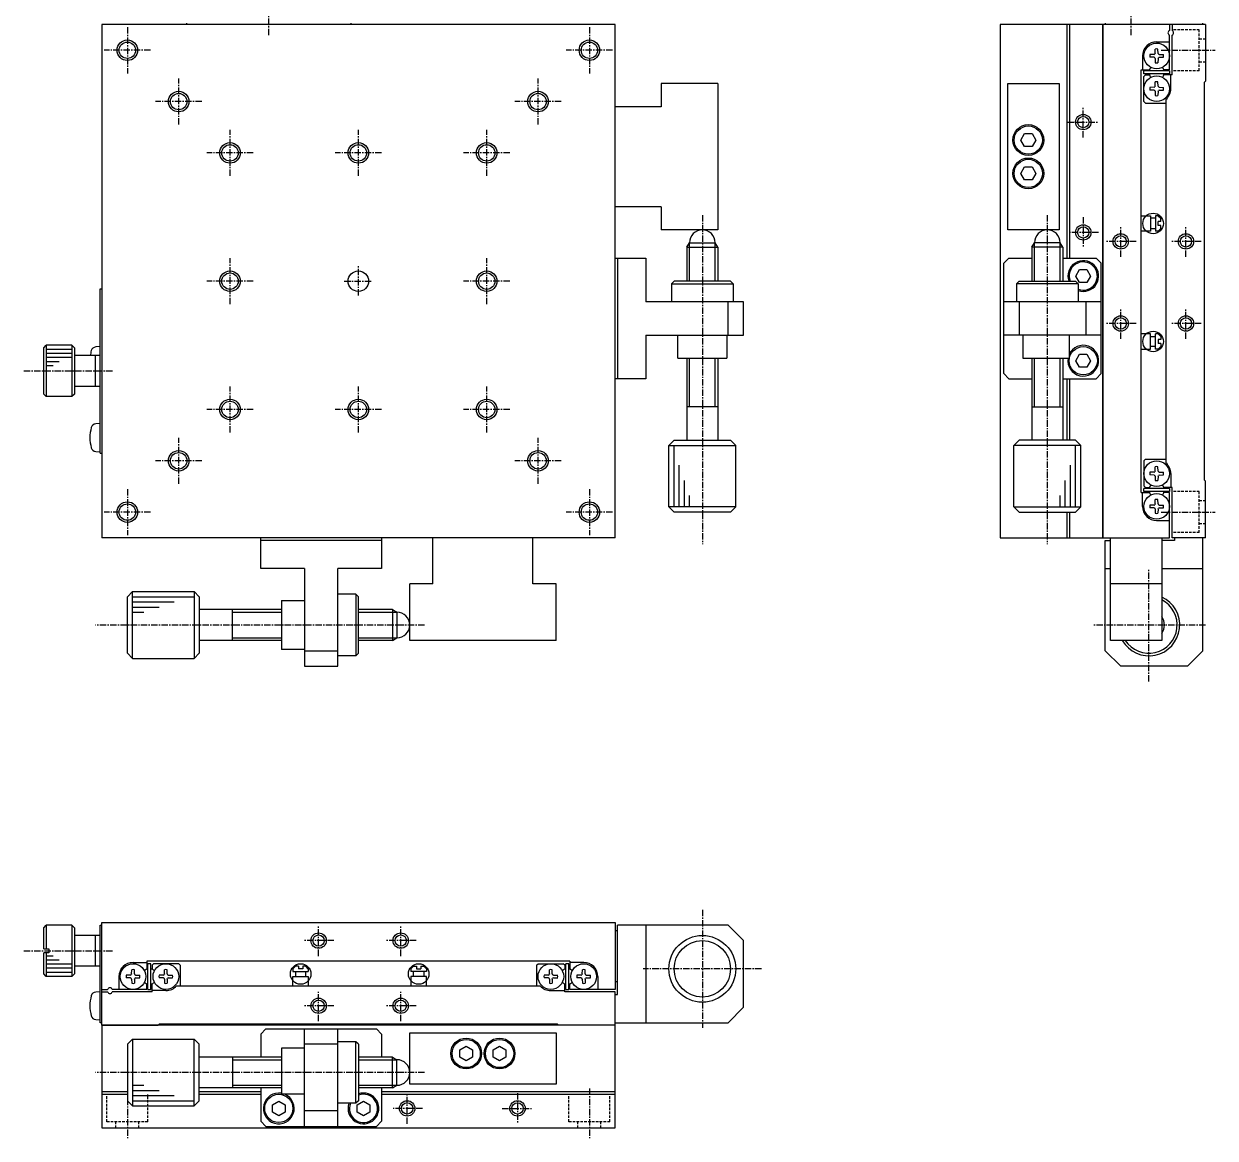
# Model space of a CAD drawing. Extents: x 1582 to 2063, y -624 to -292.
# Drawn here: x 1831.3 to 2063.4, y -624.4 to -407.3 of the extents above; entities that cross this region are included whole.
import ezdxf

# ---------------------------------------------------------------- set-up
doc = ezdxf.new("R2010")
doc.units = 0
doc.linetypes.add('CENTER', pattern=[2, 1.25, -0.25, 0.25, -0.25])
doc.linetypes.add('DASHED', pattern=[0.75, 0.5, -0.25])
doc.layers.get('0').update_dxf_attribs({"linetype": 'CONTINUOUS'})
doc.layers.add('CENTER', color=1, linetype='CENTER')

msp = doc.modelspace()

# ---------------------------------------------------------------- linework, layer by layer
for p, q in [((1946.5, -407.44), (1846.5, -407.44)), ((1846.5, -407.44), (1846.5, -507.44)), ((1863, -407.14), (1863, -407.44)), ((1895, -407.14), (1895, -407.44)), ((1946.5, -507.44), (1946.5, -407.44)), ((1955.5, -418.94), (1955.5, -423.44)), ((1966.5, -418.94), (1955.5, -418.94)), ((1966.5, -418.94), (1966.5, -447.44)), ((1955.5, -423.44), (1946.5, -423.44)), ((1955.5, -442.94), (1946.5, -442.94)), ((1955.5, -442.94), (1955.5, -447.44)), ((1966.5, -447.44), (1955.5, -447.44)), ((1960.5, -450.81), (1961, -449.94)), ((1961, -449.94), (1966, -449.94)), ((1966.5, -450.81), (1966, -449.94)), ((1960.5, -450.81), (1966.5, -450.81)), ((1960.5, -450.81), (1960.5, -457.44)), ((1966.5, -450.81), (1966.5, -457.44)), ((1946.5, -452.94), (1952.5, -452.94)), ((1947, -452.94), (1947, -476.44)), ((1952.5, -452.94), (1952.5, -461.44)), ((1846.2, -458.94), (1846.5, -458.94)), ((1846.2, -490.94), (1846.2, -458.94)), ((1958, -457.44), (1957.5, -457.94)), ((1957.5, -457.94), (1957.5, -461.44)), ((1969, -457.44), (1958, -457.44)), ((1969, -457.44), (1969.5, -457.94)), ((1969.5, -457.94), (1969.5, -461.44)), ((1971.5, -461.44), (1952.5, -461.44)), ((1968.5, -467.94), (1968.5, -461.44)), ((1971.5, -467.94), (1971.5, -461.44)), ((1952.5, -467.94), (1971.5, -467.94)), ((1952.5, -467.94), (1952.5, -476.44)), ((1958.75, -472.44), (1958.75, -467.94)), ((1968.25, -467.94), (1968.25, -472.44)), ((1835.2, -470.44), (1835.7, -469.94)), ((1835.2, -479.44), (1835.2, -470.44)), ((1840.7, -469.94), (1835.7, -469.94)), ((1840.7, -469.94), (1841.2, -470.44)), ((1841.2, -470.44), (1841.2, -479.44)), ((1846.2, -470.19), (1845.35, -470.26)), ((1846.2, -471.94), (1841.2, -471.94)), ((1845.2, -471.94), (1845.2, -477.94)), ((1958.75, -472.44), (1968.25, -472.44)), ((1960.5, -472.44), (1960.5, -488.44)), ((1966.5, -472.44), (1966.5, -488.44)), ((1846.2, -477.94), (1841.2, -477.94)), ((1952.5, -476.44), (1946.5, -476.44)), ((1835.7, -479.94), (1835.2, -479.44)), ((1840.7, -479.94), (1835.7, -479.94)), ((1841.2, -479.44), (1840.7, -479.94)), ((1966.5, -481.94), (1960.5, -481.94)), ((1846.2, -485.19), (1845.35, -485.26)), ((1958, -488.44), (1957, -489.44)), ((1957, -501.44), (1957, -489.44)), ((1958, -488.44), (1969, -488.44)), ((1969, -488.44), (1970, -489.44)), ((1970, -501.44), (1970, -489.44)), ((1845.35, -490.62), (1846.2, -490.69)), ((1846.2, -490.94), (1846.5, -490.94)), ((1958, -502.44), (1957, -501.44)), ((1969, -502.44), (1958, -502.44)), ((1969, -502.44), (1970, -501.44)), ((1946.5, -507.44), (1846.5, -507.44)), ((1877.5, -513.44), (1877.5, -507.44)), ((1901, -507.94), (1877.5, -507.94)), ((1901, -507.44), (1901, -513.44)), ((1911, -516.44), (1911, -507.44)), ((1930.5, -516.44), (1930.5, -507.44)), ((1886, -513.44), (1877.5, -513.44)), ((1886, -513.44), (1886, -532.44)), ((1901, -513.44), (1892.5, -513.44)), ((1892.5, -532.44), (1892.5, -513.44)), ((1906.5, -527.44), (1906.5, -516.44)), ((1911, -516.44), (1906.5, -516.44)), ((1935, -516.44), (1930.5, -516.44)), ((1935, -527.44), (1935, -516.44)), ((1851.5, -518.94), (1852.5, -517.94)), ((1851.5, -529.94), (1851.5, -518.94)), ((1852.5, -517.94), (1864.5, -517.94)), ((1865.5, -518.94), (1864.5, -517.94)), ((1865.5, -518.94), (1865.5, -529.94)), ((1881.5, -519.69), (1886, -519.69)), ((1881.5, -519.69), (1881.5, -529.19)), ((1896, -518.44), (1892.5, -518.44)), ((1896.5, -518.94), (1896, -518.44)), ((1896.5, -529.94), (1896.5, -518.94)), ((1881.5, -521.44), (1865.5, -521.44)), ((1872, -527.44), (1872, -521.44)), ((1903.13, -521.44), (1896.5, -521.44)), ((1903.13, -521.44), (1903.13, -527.44)), ((1903.13, -521.44), (1904, -521.94)), ((1904, -521.94), (1904, -526.94)), ((1881.5, -527.44), (1865.5, -527.44)), ((1903.13, -527.44), (1896.5, -527.44)), ((1903.13, -527.44), (1904, -526.94)), ((1935, -527.44), (1906.5, -527.44)), ((1851.5, -529.94), (1852.5, -530.94)), ((1852.5, -530.94), (1864.5, -530.94)), ((1865.5, -529.94), (1864.5, -530.94)), ((1886, -529.19), (1881.5, -529.19)), ((1886, -529.44), (1892.5, -529.44)), ((1896, -530.44), (1892.5, -530.44)), ((1896.5, -529.94), (1896, -530.44)), ((1886, -532.44), (1892.5, -532.44))]:
    msp.add_line(p, q)
at = {"color": 7, "linetype": 'CONTINUOUS'}
for p, q in [((2021.5, -407.44), (2021.5, -507.44)), ((2041.5, -407.44), (2021.5, -407.44)), ((2034.5, -407.44), (2034.5, -452.94)), ((2035, -407.44), (2035, -452.94)), ((2041.5, -507.44), (2041.5, -407.44)), ((2061.5, -407.44), (2041.5, -407.44)), ((2041.5, -407.44), (2041.5, -507.44)), ((2042, -407.14), (2042, -407.44)), ((2054.5, -407.44), (2054.5, -408.59)), ((2055, -407.44), (2055, -408.59)), ((2061, -407.44), (2061, -407.14)), ((2061.5, -407.44), (2061.5, -418.44)), ((2054.5, -416.25), (2054.5, -409.5)), ((2055, -417.25), (2055, -409.5)), ((2051.73, -413.06), (2051.67, -413.19)), ((2051.73, -413.06), (2051.74, -412.21)), ((2052, -410.79), (2054.5, -410.79)), ((2052.27, -413.06), (2052.26, -412.21)), ((2052.27, -413.06), (2052.33, -413.19)), ((2049.25, -413.54), (2049.25, -416.24)), ((2051.5, -413.26), (2050.68, -413.28)), ((2051.5, -413.81), (2050.68, -413.8)), ((2051.5, -413.26), (2051.67, -413.19)), ((2051.5, -413.81), (2051.67, -413.89)), ((2051.73, -414.02), (2051.67, -413.89)), ((2051.73, -414.02), (2051.74, -414.86)), ((2052.27, -414.02), (2052.26, -414.86)), ((2052.27, -414.02), (2052.33, -413.89)), ((2052.5, -413.26), (2052.33, -413.19)), ((2052.5, -413.81), (2052.33, -413.89)), ((2052.5, -413.26), (2053.32, -413.28)), ((2052.5, -413.81), (2053.32, -413.8)), ((2049, -498.63), (2049, -416.24)), ((2049, -416.24), (2050.59, -416.24)), ((2049.5, -417.04), (2049.5, -416.44)), ((2054.5, -416.44), (2049.5, -416.44)), ((2054.5, -417.04), (2049.5, -417.04)), ((2049.8, -417.24), (2049.5, -417.54)), ((2049.5, -422.44), (2049.5, -417.54)), ((2049.8, -417.24), (2050.59, -417.24)), ((2054.5, -416.24), (2053.41, -416.24)), ((2055, -417.24), (2053.41, -417.24)), ((2054.5, -416.44), (2054.5, -417.04)), ((2054.75, -419.94), (2054.75, -417.24)), ((2023, -418.94), (2033, -418.94)), ((2023, -447.44), (2023, -418.94)), ((2033, -418.94), (2033, -447.44)), ((2051.5, -419.66), (2050.68, -419.68)), ((2051.5, -419.66), (2051.67, -419.59)), ((2051.73, -419.46), (2051.67, -419.59)), ((2051.73, -419.46), (2051.74, -418.61)), ((2052.27, -419.46), (2052.26, -418.61)), ((2052.27, -419.46), (2052.33, -419.59)), ((2052.5, -419.66), (2052.33, -419.59)), ((2052.5, -419.66), (2053.32, -419.68)), ((2061.3, -418.64), (2061.5, -418.44)), ((2061.3, -496.23), (2061.3, -418.64)), ((2051.5, -420.21), (2050.68, -420.2)), ((2051.5, -420.21), (2051.67, -420.29)), ((2051.73, -420.42), (2051.67, -420.29)), ((2051.73, -420.42), (2051.74, -421.26)), ((2052.27, -420.42), (2052.26, -421.26)), ((2052.27, -420.42), (2052.33, -420.29)), ((2052.5, -420.21), (2052.33, -420.29)), ((2052.5, -420.21), (2053.32, -420.2)), ((2053.8, -422.02), (2053.8, -492.85)), ((2049.8, -422.74), (2049.5, -422.44)), ((2049.8, -422.74), (2053.8, -422.74)), ((2025.56, -429.94), (2026.28, -428.69)), ((2026.28, -428.69), (2027.72, -428.69)), ((2027.72, -428.69), (2028.44, -429.94)), ((2026.28, -431.19), (2025.56, -429.94)), ((2027.72, -431.19), (2026.28, -431.19)), ((2028.44, -429.94), (2027.72, -431.19)), ((2025.56, -436.44), (2026.28, -435.19)), ((2026.28, -435.19), (2027.72, -435.19)), ((2027.72, -435.19), (2028.44, -436.44)), ((2026.28, -437.69), (2025.56, -436.44)), ((2027.72, -437.69), (2026.28, -437.69)), ((2028.44, -436.44), (2027.72, -437.69)), ((2049, -444.69), (2050.8, -444.69)), ((2050.8, -444.69), (2050.8, -447.69)), ((2051.8, -445.19), (2050.8, -445.19)), ((2052.3, -444.69), (2051.8, -444.69)), ((2051.8, -444.69), (2051.8, -447.69)), ((2052.3, -444.69), (2052.8, -445.19)), ((2052.8, -445.79), (2052.8, -445.19)), ((2033, -447.44), (2023, -447.44)), ((2050.8, -447.69), (2049, -447.69)), ((2050.8, -447.19), (2051.8, -447.19)), ((2052.3, -447.69), (2051.8, -447.69)), ((2052.3, -446.59), (2052.3, -445.79)), ((2052.8, -445.79), (2052.3, -445.79)), ((2052.8, -446.59), (2052.3, -446.59)), ((2052.3, -447.69), (2052.8, -447.19)), ((2052.8, -447.19), (2052.8, -446.59)), ((2027.7, -450.81), (2028.2, -449.94)), ((2033.2, -449.94), (2028.2, -449.94)), ((2033.7, -450.81), (2033.2, -449.94)), ((2033.7, -450.81), (2027.7, -450.81)), ((2027.7, -450.81), (2027.7, -457.44)), ((2033.7, -450.81), (2033.7, -457.44)), ((2023.2, -452.94), (2022.2, -453.94)), ((2022.2, -475.44), (2022.2, -453.94)), ((2023.2, -452.94), (2027.7, -452.94)), ((2033.7, -452.94), (2040.2, -452.94)), ((2041.2, -453.94), (2040.2, -452.94)), ((2041.2, -475.44), (2041.2, -453.94)), ((2036.26, -456.44), (2036.98, -455.19)), ((2036.98, -457.69), (2036.26, -456.44)), ((2036.98, -455.19), (2038.42, -455.19)), ((2038.42, -455.19), (2039.14, -456.44)), ((2039.14, -456.44), (2038.42, -457.69)), ((2025.2, -457.44), (2024.7, -457.94)), ((2024.7, -457.94), (2024.7, -461.44)), ((2025.2, -457.44), (2036.2, -457.44)), ((2036.2, -457.44), (2036.7, -457.94)), ((2036.7, -457.94), (2036.7, -461.44)), ((2038.42, -457.69), (2036.98, -457.69)), ((2041.2, -461.44), (2022.2, -461.44)), ((2025.2, -461.44), (2025.2, -467.94)), ((2038.2, -461.44), (2038.2, -467.94)), ((2041.2, -467.94), (2022.2, -467.94)), ((2025.95, -467.94), (2025.95, -472.44)), ((2034.95, -467.94), (2034.95, -472.44)), ((2050.8, -467.69), (2049, -467.69)), ((2050.8, -470.69), (2050.8, -467.69)), ((2050.8, -468.19), (2051.8, -468.19)), ((2052.3, -467.69), (2051.8, -467.69)), ((2051.8, -470.69), (2051.8, -467.69)), ((2052.3, -467.69), (2052.8, -468.19)), ((2052.8, -468.19), (2052.8, -468.79)), ((2049, -470.69), (2050.8, -470.69)), ((2051.8, -470.19), (2050.8, -470.19)), ((2052.3, -470.69), (2051.8, -470.69)), ((2052.8, -468.79), (2052.3, -468.79)), ((2052.3, -468.79), (2052.3, -469.59)), ((2052.8, -469.59), (2052.3, -469.59)), ((2052.3, -470.69), (2052.8, -470.19)), ((2052.8, -469.59), (2052.8, -470.19)), ((2025.95, -472.44), (2034.95, -472.44)), ((2027.7, -472.44), (2027.7, -488.44)), ((2033.7, -472.44), (2033.7, -488.44)), ((2036.26, -472.94), (2036.98, -471.69)), ((2036.98, -474.19), (2036.26, -472.94)), ((2036.98, -471.69), (2038.42, -471.69)), ((2038.42, -471.69), (2039.14, -472.94)), ((2039.14, -472.94), (2038.42, -474.19)), ((2023.2, -476.44), (2022.2, -475.44)), ((2038.42, -474.19), (2036.98, -474.19)), ((2040.2, -476.44), (2041.2, -475.44)), ((2023.2, -476.44), (2027.7, -476.44)), ((2033.7, -476.44), (2040.2, -476.44)), ((2034.5, -476.44), (2034.5, -488.44)), ((2035, -476.44), (2035, -488.44)), ((2027.7, -481.94), (2033.7, -481.94)), ((2025.2, -488.44), (2024.2, -489.44)), ((2024.2, -501.44), (2024.2, -489.44)), ((2036.2, -488.44), (2025.2, -488.44)), ((2036.2, -488.44), (2037.2, -489.44)), ((2037.2, -501.44), (2037.2, -489.44)), ((2049.8, -492.13), (2049.5, -492.43)), ((2049.5, -492.43), (2049.5, -497.33)), ((2049.8, -492.13), (2053.8, -492.13)), ((2051.73, -494.45), (2051.74, -493.61)), ((2052.27, -494.45), (2052.26, -493.61)), ((2051.5, -494.66), (2050.68, -494.67)), ((2051.5, -495.21), (2050.68, -495.19)), ((2051.5, -494.66), (2051.67, -494.59)), ((2051.5, -495.21), (2051.67, -495.28)), ((2051.73, -494.45), (2051.67, -494.59)), ((2051.73, -495.42), (2051.67, -495.28)), ((2051.73, -495.42), (2051.74, -496.26)), ((2052.27, -495.42), (2052.26, -496.26)), ((2052.27, -494.45), (2052.33, -494.59)), ((2052.27, -495.42), (2052.33, -495.28)), ((2052.5, -494.66), (2052.33, -494.59)), ((2052.5, -495.21), (2052.33, -495.28)), ((2052.5, -494.66), (2053.32, -494.67)), ((2052.5, -495.21), (2053.32, -495.19)), ((2054.75, -494.93), (2054.75, -497.63)), ((2061.3, -496.23), (2061.5, -496.43)), ((2061.5, -507.44), (2061.5, -496.43)), ((2049, -498.63), (2050.59, -498.63)), ((2049.25, -501.33), (2049.25, -498.63)), ((2049.8, -497.63), (2049.5, -497.33)), ((2049.5, -498.43), (2049.5, -497.83)), ((2054.5, -497.83), (2049.5, -497.83)), ((2054.5, -498.43), (2049.5, -498.43)), ((2049.8, -497.63), (2050.59, -497.63)), ((2055, -497.63), (2053.41, -497.63)), ((2054.5, -498.63), (2053.41, -498.63)), ((2054.5, -497.83), (2054.5, -498.43)), ((2054.5, -507.44), (2054.5, -498.64)), ((2055, -507.44), (2055, -497.64)), ((2051.5, -501.06), (2050.68, -501.07)), ((2051.5, -501.06), (2051.67, -500.99)), ((2051.73, -500.85), (2051.67, -500.99)), ((2051.73, -500.85), (2051.74, -500.01)), ((2052.27, -500.85), (2052.26, -500.01)), ((2052.27, -500.85), (2052.33, -500.99)), ((2052.5, -501.06), (2052.33, -500.99)), ((2052.5, -501.06), (2053.32, -501.07)), ((2025.2, -502.44), (2024.2, -501.44)), ((2025.2, -502.44), (2036.2, -502.44)), ((2034.5, -502.44), (2034.5, -507.44)), ((2035, -502.44), (2035, -507.44)), ((2036.2, -502.44), (2037.2, -501.44)), ((2051.5, -501.61), (2050.68, -501.59)), ((2051.5, -501.61), (2051.67, -501.68)), ((2051.73, -501.82), (2051.67, -501.68)), ((2051.73, -501.82), (2051.74, -502.66)), ((2052.27, -501.82), (2052.26, -502.66)), ((2052.27, -501.82), (2052.33, -501.68)), ((2052.5, -501.61), (2052.33, -501.68)), ((2052.5, -501.61), (2053.32, -501.59)), ((2052, -504.08), (2054.5, -504.08)), ((2021.5, -507.44), (2041.5, -507.44)), ((2041.5, -507.44), (2054.5, -507.44)), ((2042, -529.44), (2042, -507.94)), ((2042, -507.94), (2043, -507.94)), ((2043, -527.44), (2043, -507.44)), ((2053, -507.44), (2053, -527.44)), ((2055.5, -507.94), (2053, -507.94)), ((2061.5, -507.44), (2055, -507.44)), ((2055.5, -507.44), (2055.5, -507.94)), ((2061, -529.44), (2061, -507.44)), ((2042, -513.44), (2043, -513.44)), ((2053, -513.44), (2061, -513.44)), ((2053, -516.44), (2043, -516.44)), ((2053, -527.44), (2043, -527.44)), ((2042, -529.44), (2045, -532.44)), ((2061, -529.44), (2058, -532.44)), ((2058, -532.44), (2045, -532.44)), ((1846.5, -582.44), (1946.5, -582.44)), ((1846.5, -602.44), (1846.5, -582.44)), ((1946.5, -582.44), (1946.5, -595.44)), ((1835.2, -583.44), (1835.7, -582.94)), ((1835.2, -587.54), (1835.2, -583.44)), ((1840.7, -582.94), (1835.7, -582.94)), ((1840.7, -582.94), (1841.2, -583.44)), ((1841.2, -583.44), (1841.2, -592.44)), ((1846.2, -601.94), (1846.2, -582.94)), ((1846.2, -582.94), (1846.5, -582.94)), ((1946.5, -583.94), (1947, -583.94)), ((1968.5, -582.94), (1947, -582.94)), ((1947, -596.44), (1947, -582.94)), ((1952.5, -582.94), (1952.5, -601.94)), ((1968.5, -582.94), (1971.5, -585.94)), ((1846.2, -584.94), (1841.2, -584.94)), ((1845.2, -584.94), (1845.2, -590.94)), ((1971.5, -598.94), (1971.5, -585.94)), ((1835.2, -587.54), (1836.2, -587.54)), ((1835.2, -592.44), (1835.2, -588.34)), ((1836.2, -588.34), (1835.2, -588.34)), ((1836.2, -587.54), (1836.2, -588.34)), ((1846.2, -590.94), (1841.2, -590.94)), ((1852.33, -592.44), (1852.34, -591.61)), ((1852.6, -590.19), (1855.3, -590.19)), ((1852.87, -592.44), (1852.86, -591.61)), ((1855.3, -589.94), (1855.3, -591.53)), ((1937.69, -589.94), (1855.3, -589.94)), ((1855.5, -595.44), (1855.5, -590.44)), ((1856.1, -590.44), (1855.5, -590.44)), ((1856.1, -595.44), (1856.1, -590.44)), ((1856.3, -590.74), (1856.6, -590.44)), ((1856.3, -590.74), (1856.3, -591.53)), ((1861.5, -590.44), (1856.6, -590.44)), ((1858.73, -592.44), (1858.74, -591.61)), ((1859.27, -592.44), (1859.26, -591.61)), ((1861.8, -590.74), (1861.5, -590.44)), ((1861.8, -590.74), (1861.8, -594.74)), ((1883.75, -591.44), (1884.25, -590.94)), ((1883.75, -591.44), (1883.75, -591.94)), ((1884.85, -590.94), (1884.25, -590.94)), ((1884.85, -590.94), (1884.85, -591.44)), ((1885.65, -591.44), (1884.85, -591.44)), ((1885.65, -590.94), (1885.65, -591.44)), ((1886.25, -590.94), (1885.65, -590.94)), ((1886.75, -591.44), (1886.25, -590.94)), ((1886.75, -591.44), (1886.75, -591.94)), ((1906.75, -591.44), (1907.25, -590.94)), ((1906.75, -591.44), (1906.75, -591.94)), ((1907.25, -590.94), (1907.85, -590.94)), ((1907.85, -590.94), (1907.85, -591.44)), ((1907.85, -591.44), (1908.65, -591.44)), ((1908.65, -590.94), (1908.65, -591.44)), ((1908.65, -590.94), (1909.25, -590.94)), ((1909.75, -591.44), (1909.25, -590.94)), ((1909.75, -591.44), (1909.75, -591.94)), ((1931.19, -590.74), (1931.49, -590.44)), ((1931.19, -590.74), (1931.19, -594.74)), ((1931.49, -590.44), (1936.39, -590.44)), ((1933.72, -592.44), (1933.73, -591.61)), ((1934.27, -592.44), (1934.25, -591.61)), ((1936.69, -590.74), (1936.39, -590.44)), ((1936.69, -590.74), (1936.69, -591.53)), ((1936.89, -595.44), (1936.89, -590.44)), ((1937.49, -590.44), (1936.89, -590.44)), ((1937.49, -595.44), (1937.49, -590.44)), ((1937.69, -589.94), (1937.69, -591.53)), ((1940.39, -590.19), (1937.69, -590.19)), ((1940.12, -592.44), (1940.13, -591.61)), ((1940.67, -592.44), (1940.65, -591.61)), ((1835.7, -592.94), (1835.2, -592.44)), ((1840.7, -592.94), (1835.7, -592.94)), ((1841.2, -592.44), (1840.7, -592.94)), ((1849.85, -592.94), (1849.85, -595.44)), ((1852.12, -592.66), (1851.28, -592.68)), ((1852.12, -593.21), (1851.28, -593.2)), ((1852.12, -592.66), (1852.25, -592.6)), ((1852.12, -593.21), (1852.25, -593.27)), ((1852.33, -592.44), (1852.25, -592.6)), ((1852.33, -593.44), (1852.25, -593.27)), ((1852.33, -593.44), (1852.34, -594.26)), ((1852.87, -593.44), (1852.86, -594.26)), ((1852.87, -592.44), (1852.95, -592.6)), ((1852.87, -593.44), (1852.95, -593.27)), ((1853.08, -592.66), (1852.95, -592.6)), ((1853.08, -593.21), (1852.95, -593.27)), ((1853.08, -592.66), (1853.92, -592.68)), ((1853.08, -593.21), (1853.92, -593.2)), ((1858.52, -592.66), (1857.68, -592.68)), ((1858.52, -593.21), (1857.68, -593.2)), ((1858.52, -592.66), (1858.65, -592.6)), ((1858.52, -593.21), (1858.65, -593.27)), ((1858.73, -592.44), (1858.65, -592.6)), ((1858.73, -593.44), (1858.65, -593.27)), ((1858.73, -593.44), (1858.74, -594.26)), ((1859.27, -593.44), (1859.26, -594.26)), ((1859.27, -592.44), (1859.35, -592.6)), ((1859.27, -593.44), (1859.35, -593.27)), ((1859.48, -592.66), (1859.35, -592.6)), ((1859.48, -593.21), (1859.35, -593.27)), ((1859.48, -592.66), (1860.32, -592.68)), ((1859.48, -593.21), (1860.32, -593.2)), ((1883.75, -591.94), (1886.75, -591.94)), ((1883.75, -594.74), (1883.75, -592.94)), ((1883.75, -592.94), (1886.75, -592.94)), ((1884.25, -591.94), (1884.25, -592.94)), ((1886.25, -592.94), (1886.25, -591.94)), ((1886.75, -592.94), (1886.75, -594.74)), ((1909.75, -591.94), (1906.75, -591.94)), ((1906.75, -592.94), (1906.75, -594.74)), ((1909.75, -592.94), (1906.75, -592.94)), ((1907.25, -592.94), (1907.25, -591.94)), ((1909.25, -591.94), (1909.25, -592.94)), ((1909.75, -594.74), (1909.75, -592.94)), ((1933.51, -592.66), (1932.67, -592.68)), ((1933.51, -593.21), (1932.67, -593.2)), ((1933.51, -592.66), (1933.65, -592.6)), ((1933.51, -593.21), (1933.65, -593.27)), ((1933.72, -592.44), (1933.65, -592.6)), ((1933.72, -593.44), (1933.65, -593.27)), ((1933.72, -593.44), (1933.73, -594.26)), ((1934.27, -593.44), (1934.25, -594.26)), ((1934.27, -592.44), (1934.34, -592.6)), ((1934.27, -593.44), (1934.34, -593.27)), ((1934.48, -592.66), (1934.34, -592.6)), ((1934.48, -593.21), (1934.34, -593.27)), ((1934.48, -592.66), (1935.32, -592.68)), ((1934.48, -593.21), (1935.32, -593.2)), ((1939.91, -592.66), (1939.07, -592.68)), ((1939.91, -593.21), (1939.07, -593.2)), ((1939.91, -592.66), (1940.05, -592.6)), ((1939.91, -593.21), (1940.05, -593.27)), ((1940.12, -592.44), (1940.05, -592.6)), ((1940.12, -593.44), (1940.05, -593.27)), ((1940.12, -593.44), (1940.13, -594.26)), ((1940.67, -593.44), (1940.65, -594.26)), ((1940.67, -592.44), (1940.74, -592.6)), ((1940.67, -593.44), (1940.74, -593.27)), ((1940.88, -592.66), (1940.74, -592.6)), ((1940.88, -593.21), (1940.74, -593.27)), ((1940.88, -592.66), (1941.72, -592.68)), ((1940.88, -593.21), (1941.72, -593.2)), ((1943.14, -592.94), (1943.14, -595.44)), ((1946.5, -593.94), (1947, -593.94)), ((1846.2, -595.89), (1845.35, -595.96)), ((1846.5, -595.44), (1847.65, -595.44)), ((1846.5, -595.94), (1847.65, -595.94)), ((1855.31, -595.44), (1848.56, -595.44)), ((1856.31, -595.94), (1848.56, -595.94)), ((1855.3, -595.44), (1855.3, -594.35)), ((1855.5, -595.44), (1856.1, -595.44)), ((1856.3, -595.94), (1856.3, -594.35)), ((1859, -595.69), (1856.3, -595.69)), ((1861.08, -594.74), (1931.92, -594.74)), ((1933.99, -595.69), (1936.69, -595.69)), ((1936.69, -595.94), (1936.69, -594.35)), ((1946.5, -595.94), (1936.7, -595.94)), ((1936.89, -595.44), (1937.49, -595.44)), ((1937.69, -595.44), (1937.69, -594.35)), ((1946.5, -595.44), (1937.7, -595.44)), ((1946.5, -602.44), (1946.5, -595.94)), ((1946.5, -596.44), (1947, -596.44)), ((1971.5, -598.94), (1968.5, -601.94)), ((1845.35, -601.32), (1846.2, -601.39)), ((1846.5, -601.94), (1846.2, -601.94)), ((1846.5, -602.44), (1857.5, -602.44)), ((1846.5, -602.44), (1846.5, -622.44)), ((1946.5, -602.44), (1846.5, -602.44)), ((1857.7, -602.24), (1857.5, -602.44)), ((1935.29, -602.24), (1857.7, -602.24)), ((1877.5, -604.14), (1878.5, -603.14)), ((1878.5, -603.14), (1900, -603.14)), ((1886, -622.14), (1886, -603.14)), ((1892.5, -622.14), (1892.5, -603.14)), ((1901, -604.14), (1900, -603.14)), ((1935.29, -602.24), (1935.49, -602.44)), ((1946.5, -601.94), (1968.5, -601.94)), ((1946.5, -622.44), (1946.5, -602.44)), ((1851.5, -606.14), (1852.5, -605.14)), ((1852.5, -605.14), (1864.5, -605.14)), ((1865.5, -606.14), (1864.5, -605.14)), ((1877.5, -604.14), (1877.5, -608.64)), ((1896, -605.64), (1892.5, -605.64)), ((1896.5, -606.14), (1896, -605.64)), ((1901, -604.14), (1901, -608.64)), ((1906.5, -613.94), (1906.5, -603.94)), ((1906.5, -603.94), (1935, -603.94)), ((1935, -603.94), (1935, -613.94)), ((1851.5, -606.14), (1851.5, -617.14)), ((1865.5, -617.14), (1865.5, -606.14)), ((1886, -606.89), (1881.5, -606.89)), ((1881.5, -606.89), (1881.5, -615.89)), ((1892.5, -606.14), (1886, -606.14)), ((1896.5, -606.14), (1896.5, -617.14)), ((1916.25, -607.22), (1917.5, -606.5)), ((1916.25, -608.66), (1916.25, -607.22)), ((1917.5, -606.5), (1918.75, -607.22)), ((1918.75, -607.22), (1918.75, -608.66)), ((1922.75, -607.22), (1924, -606.5)), ((1922.75, -608.66), (1922.75, -607.22)), ((1924, -606.5), (1925.25, -607.22)), ((1925.25, -607.22), (1925.25, -608.66)), ((1881.5, -608.64), (1865.5, -608.64)), ((1872, -608.64), (1872, -614.64)), ((1903.13, -608.64), (1896.5, -608.64)), ((1903.13, -614.64), (1903.13, -608.64)), ((1903.13, -608.64), (1904, -609.14)), ((1904, -614.14), (1904, -609.14)), ((1917.5, -609.38), (1916.25, -608.66)), ((1918.75, -608.66), (1917.5, -609.38)), ((1924, -609.38), (1922.75, -608.66)), ((1925.25, -608.66), (1924, -609.38)), ((1881.5, -614.64), (1865.5, -614.64)), ((1877.5, -614.64), (1877.5, -621.14)), ((1903.13, -614.64), (1896.5, -614.64)), ((1901, -614.64), (1901, -621.14)), ((1903.13, -614.64), (1904, -614.14)), ((1935, -613.94), (1906.5, -613.94)), ((1851.5, -615.44), (1846.5, -615.44)), ((1851.5, -615.94), (1846.5, -615.94)), ((1851.5, -617.14), (1852.5, -618.14)), ((1865.5, -617.14), (1864.5, -618.14)), ((1877.5, -615.44), (1865.5, -615.44)), ((1877.5, -615.94), (1865.5, -615.94)), ((1879.75, -617.92), (1881, -617.2)), ((1881, -617.2), (1882.25, -617.92)), ((1886, -615.89), (1881.5, -615.89)), ((1896.5, -617.14), (1896, -617.64)), ((1896.25, -617.92), (1897.5, -617.2)), ((1897.5, -617.2), (1898.75, -617.92)), ((1946.5, -615.44), (1901, -615.44)), ((1946.5, -615.94), (1901, -615.94)), ((1852.5, -618.14), (1864.5, -618.14)), ((1879.75, -619.36), (1879.75, -617.92)), ((1881, -620.08), (1879.75, -619.36)), ((1882.25, -619.36), (1881, -620.08)), ((1882.25, -617.92), (1882.25, -619.36)), ((1892.5, -619.14), (1886, -619.14)), ((1896, -617.64), (1892.5, -617.64)), ((1896.25, -619.36), (1896.25, -617.92)), ((1897.5, -620.08), (1896.25, -619.36)), ((1898.75, -619.36), (1897.5, -620.08)), ((1898.75, -617.92), (1898.75, -619.36)), ((1877.5, -621.14), (1878.5, -622.14)), ((1900, -622.14), (1901, -621.14)), ((1846.5, -622.44), (1946.5, -622.44)), ((1878.5, -622.14), (1900, -622.14))]:
    msp.add_line(p, q, dxfattribs=at)
at = {"color": 3, "linetype": 'DASHED'}
for p, q in [((2060.3, -408.44), (2055, -408.44)), ((2060.3, -416.44), (2060.3, -408.44)), ((2060.3, -410.19), (2061.5, -410.19)), ((2060.3, -414.69), (2061.5, -414.69)), ((2060.3, -416.44), (2055, -416.44)), ((2060.3, -498.43), (2055, -498.43)), ((2060.3, -506.43), (2060.3, -498.43)), ((2060.3, -500.18), (2061.5, -500.18)), ((2060.3, -504.68), (2061.5, -504.68)), ((2060.3, -506.43), (2055, -506.43)), ((1847.5, -621.24), (1847.5, -615.94)), ((1855.5, -621.24), (1855.5, -615.94)), ((1937.5, -621.24), (1937.5, -615.94)), ((1945.5, -621.24), (1945.5, -615.94)), ((1855.5, -621.24), (1847.5, -621.24)), ((1849.25, -622.44), (1849.25, -621.24)), ((1853.75, -622.44), (1853.75, -621.24)), ((1945.5, -621.24), (1937.5, -621.24)), ((1939.25, -622.44), (1939.25, -621.24)), ((1943.75, -622.44), (1943.75, -621.24))]:
    msp.add_line(p, q, dxfattribs=at)
at = {"color": 3, "linetype": 'CONTINUOUS'}
for p, q in [((1961, -457.44), (1961, -449.94)), ((1966, -457.44), (1966, -449.94)), ((2028.2, -457.44), (2028.2, -449.94)), ((2033.2, -457.44), (2033.2, -449.94)), ((1957.5, -457.94), (1969.5, -457.94)), ((2036.7, -457.94), (2024.7, -457.94)), ((1835.7, -469.94), (1835.7, -479.94)), ((1840.7, -470.74), (1835.7, -470.74)), ((1840.7, -469.94), (1840.7, -479.94)), ((1840.7, -471.54), (1835.7, -471.54)), ((1840.7, -472.34), (1835.7, -472.34)), ((1838.2, -473.14), (1835.7, -473.14)), ((1961, -481.94), (1961, -472.44)), ((1966, -481.94), (1966, -472.44)), ((2028.2, -481.94), (2028.2, -472.44)), ((2033.2, -481.94), (2033.2, -472.44)), ((1837.07, -473.94), (1835.7, -473.94)), ((1957, -489.44), (1970, -489.44)), ((1958, -501.44), (1958, -489.44)), ((2037.2, -489.44), (2024.2, -489.44)), ((2036.2, -501.44), (2036.2, -489.44)), ((1959, -501.44), (1959, -493.32)), ((2035.2, -501.44), (2035.2, -493.32)), ((1960, -501.44), (1960, -496.27)), ((2034.2, -501.44), (2034.2, -496.27)), ((1961, -501.44), (1961, -499.21)), ((2033.2, -501.44), (2033.2, -499.21)), ((1970, -501.44), (1957, -501.44)), ((2024.2, -501.44), (2037.2, -501.44)), ((1852.5, -530.94), (1852.5, -517.94)), ((1852.5, -518.94), (1864.5, -518.94)), ((1864.5, -517.94), (1864.5, -530.94)), ((1896, -518.44), (1896, -530.44)), ((1852.5, -519.94), (1860.62, -519.94)), ((1852.5, -520.94), (1857.67, -520.94)), ((1852.5, -521.94), (1854.73, -521.94)), ((1872, -521.94), (1881.5, -521.94)), ((1896.5, -521.94), (1904, -521.94)), ((1872, -526.94), (1881.5, -526.94)), ((1896.5, -526.94), (1904, -526.94)), ((1835.7, -582.94), (1835.7, -587.54)), ((1840.7, -582.94), (1840.7, -592.94)), ((1835.7, -588.34), (1835.7, -592.94)), ((1837.07, -588.94), (1835.7, -588.94)), ((1838.2, -589.74), (1835.7, -589.74)), ((1840.7, -590.54), (1835.7, -590.54)), ((1840.7, -591.34), (1835.7, -591.34)), ((1840.7, -592.14), (1835.7, -592.14)), ((1852.5, -605.14), (1852.5, -618.14)), ((1864.5, -618.14), (1864.5, -605.14)), ((1896, -617.64), (1896, -605.64)), ((1872, -609.14), (1881.5, -609.14)), ((1896.5, -609.14), (1904, -609.14)), ((1852.5, -614.14), (1854.73, -614.14)), ((1872, -614.14), (1881.5, -614.14)), ((1896.5, -614.14), (1904, -614.14)), ((1852.5, -615.14), (1857.67, -615.14)), ((1852.5, -616.14), (1860.62, -616.14)), ((1852.5, -617.14), (1864.5, -617.14))]:
    msp.add_line(p, q, dxfattribs=at)
for centre, radius in [((1851.5, -412.44), 2), ((1941.5, -412.44), 2), ((1861.5, -422.44), 2), ((1931.5, -422.44), 2), ((2037.7, -426.44), 1.5), ((1871.5, -432.44), 2), ((1896.5, -432.44), 2), ((1921.5, -432.44), 2), ((2051.3, -446.19), 2), ((2037.7, -447.94), 1.5), ((2045, -449.69), 1.5), ((2057.7, -449.69), 1.5), ((1871.5, -457.44), 2), ((1921.5, -457.44), 2), ((2045, -465.69), 1.5), ((2057.7, -465.69), 1.5), ((2051.3, -469.19), 2), ((1871.5, -482.44), 2), ((1896.5, -482.44), 2), ((1921.5, -482.44), 2), ((1861.5, -492.44), 2), ((1931.5, -492.44), 2), ((1851.5, -502.44), 2), ((1941.5, -502.44), 2), ((1888.75, -585.94), 1.5), ((1904.75, -585.94), 1.5), ((1963.5, -591.44), 5.5), ((1885.25, -592.44), 2), ((1908.25, -592.44), 2), ((1888.75, -598.64), 1.5), ((1904.75, -598.64), 1.5), ((1906, -618.64), 1.5), ((1927.5, -618.64), 1.5)]:
    msp.add_circle(centre, radius, dxfattribs=at)
for centre, radius in [((1851.5, -412.44), 1.6), ((1941.5, -412.44), 1.6), ((1861.5, -422.44), 1.6), ((1931.5, -422.44), 1.6), ((1871.5, -432.44), 1.6), ((1896.5, -432.44), 1.6), ((1921.5, -432.44), 1.6), ((1871.5, -457.44), 1.6), ((1896.5, -457.44), 2), ((1921.5, -457.44), 1.6), ((1871.5, -482.44), 1.6), ((1896.5, -482.44), 1.6), ((1921.5, -482.44), 1.6), ((1861.5, -492.44), 1.6), ((1931.5, -492.44), 1.6), ((1851.5, -502.44), 1.6), ((1941.5, -502.44), 1.6)]:
    msp.add_circle(centre, radius)
at = {"color": 7, "linetype": 'CONTINUOUS'}
for centre, radius in [((2052, -413.54), 2.5), ((2052, -419.94), 2.5), ((2027, -429.94), 3), ((2037.7, -426.44), 1.1), ((2027, -429.94), 2.75), ((2027, -436.44), 3), ((2027, -436.44), 2.75), ((2037.7, -447.94), 1.1), ((2045, -449.69), 1.1), ((2057.7, -449.69), 1.1), ((2045, -465.69), 1.1), ((2057.7, -465.69), 1.1), ((2037.7, -472.94), 2.75), ((2052, -494.93), 2.5), ((2052, -501.33), 2.5), ((1888.75, -585.94), 1.1), ((1904.75, -585.94), 1.1), ((1963.5, -591.44), 6.5), ((1852.6, -592.94), 2.5), ((1859, -592.94), 2.5), ((1933.99, -592.94), 2.5), ((1940.39, -592.94), 2.5), ((1888.75, -598.64), 1.1), ((1904.75, -598.64), 1.1), ((1917.5, -607.94), 3), ((1917.5, -607.94), 2.75), ((1924, -607.94), 3), ((1924, -607.94), 2.75), ((1881, -618.64), 2.75), ((1906, -618.64), 1.1), ((1927.5, -618.64), 1.1)]:
    msp.add_circle(centre, radius, dxfattribs=at)
for centre, radius, start, end in [((2054.7, -409.05), 0.5, 113.5782, 246.4218), ((2054.8, -409.05), 0.5, 293.5782, 66.4218), ((2052, -413.54), 2.75, 90, 180), ((2052, -413.54), 1.35, 78.8959, 101.1041), ((2052, -413.54), 1.35, 168.8959, 191.1041), ((2052, -413.54), 1.35, 258.8959, 281.1041), ((2052, -413.54), 1.35, 348.8959, 11.1041), ((2052, -416.74), 1.5, 139.4584, 168.4631), ((2052, -416.74), 1.5, 191.537, 220.5416), ((2052, -416.74), 1.5, 11.537, 40.5416), ((2052, -416.74), 1.5, 319.4584, 348.463), ((2052, -419.94), 1.35, 168.8959, 191.1041), ((2052, -419.94), 1.35, 78.8959, 101.1041), ((2052, -419.94), 1.35, 348.8959, 11.1041), ((2052, -419.94), 2.75, 310.8851, 0), ((2052, -419.94), 1.35, 258.8959, 281.1041), ((2030.7, -449.94), 2.5, 360, 180), ((2037.7, -456.44), 3, 250.5288, 199.4713), ((2037.7, -456.44), 2.75, 248.6763, 201.3238), ((2037.7, -472.94), 3, 170.4059, 156.4436), ((2052, -494.93), 1.35, 78.8959, 101.1041), ((2052, -494.93), 2.75, 0, 49.1149), ((2052, -494.93), 1.35, 168.8959, 191.1041), ((2052, -494.93), 1.35, 258.8959, 281.1041), ((2052, -494.93), 1.35, 348.8959, 11.1041), ((2052, -498.13), 1.5, 139.4584, 168.4631), ((2052, -498.13), 1.5, 191.537, 220.5416), ((2052, -498.13), 1.5, 11.537, 40.5416), ((2052, -498.13), 1.5, 319.4584, 348.463), ((2052, -501.33), 1.35, 168.8959, 191.1041), ((2052, -501.33), 1.35, 78.8959, 101.1041), ((2052, -501.33), 1.35, 348.8959, 11.1041), ((2052, -501.33), 2.75, 180, 270), ((2052, -501.33), 1.35, 258.8959, 281.1041), ((2050.5, -524.44), 6, 210, 65.3757), ((2050.5, -524.44), 3, 326.4426, 33.5574), ((1852.6, -592.94), 2.75, 90, 180), ((1852.6, -592.94), 1.35, 78.8959, 101.1041), ((1855.8, -592.94), 1.5, 101.5369, 130.5416), ((1855.8, -592.94), 1.5, 49.4584, 78.463), ((1859, -592.94), 1.35, 78.8959, 101.1041), ((1933.99, -592.94), 1.35, 78.8959, 101.1041), ((1937.19, -592.94), 1.5, 101.5369, 130.5416), ((1937.19, -592.94), 1.5, 49.4584, 78.463), ((1940.39, -592.94), 1.35, 78.8959, 101.1041), ((1940.39, -592.94), 2.75, 360, 90), ((1852.6, -592.94), 1.35, 168.8959, 191.1041), ((1852.6, -592.94), 1.35, 348.8959, 11.1041), ((1855.8, -592.94), 1.5, 229.4584, 258.463), ((1855.8, -592.94), 1.5, 281.537, 310.5416), ((1859, -592.94), 1.35, 168.8959, 191.1041), ((1859, -592.94), 1.35, 348.8959, 11.1041), ((1933.99, -592.94), 1.35, 168.8959, 191.1041), ((1933.99, -592.94), 1.35, 348.8959, 11.1041), ((1937.19, -592.94), 1.5, 229.4584, 258.463), ((1937.19, -592.94), 1.5, 281.537, 310.5416), ((1940.39, -592.94), 1.35, 168.8959, 191.1041), ((1940.39, -592.94), 1.35, 348.8959, 11.1041), ((1845.44, -596.96), 1, 95, 163.743), ((1848.11, -595.64), 0.5, 23.5782, 156.4219), ((1848.11, -595.74), 0.5, 203.5782, 336.4219), ((1852.6, -592.94), 1.35, 258.8959, 281.1041), ((1859, -592.94), 1.35, 258.8959, 281.1041), ((1859, -592.94), 2.75, 270, 319.1149), ((1933.99, -592.94), 2.75, 220.8851, 270), ((1933.99, -592.94), 1.35, 258.8959, 281.1041), ((1940.39, -592.94), 1.35, 258.8959, 281.1041), ((1851.2, -598.64), 7, 163.743, 196.257), ((1845.44, -600.32), 1, 196.257, 265), ((1904, -611.64), 2.5, 270, 90), ((1881, -618.64), 3, 80.4059, 66.4436), ((1897.5, -618.64), 3, 160.5288, 109.4713), ((1897.5, -618.64), 2.75, 158.6763, 111.3238)]:
    msp.add_arc(centre, radius, start, end, dxfattribs=at)
for centre, radius, start, end in [((1963.5, -449.94), 2.5, 0, 180), ((1851.2, -472.94), 7, 163.743, 171.7868), ((1845.44, -471.26), 1, 95, 163.743), ((1851.2, -487.94), 7, 163.743, 196.257), ((1845.44, -486.26), 1, 95, 163.743), ((1845.44, -489.62), 1, 196.257, 265), ((1904, -524.44), 2.5, 270, 90)]:
    msp.add_arc(centre, radius, start, end)
at = {"color": 3, "linetype": 'CONTINUOUS'}
msp.add_arc((2050.5, -524.44), 5.5, 213.0557, 62.9644, dxfattribs=at)
at = {"layer": 'CENTER', "color": 1, "linetype": 'CENTER'}
for p, q in [((1879, -392.27), (1879, -409.53)), ((2047, -392.27), (2047, -409.53)), ((1851.5, -407.94), (1851.5, -416.94)), ((1941.5, -407.94), (1941.5, -416.94)), ((1856, -412.44), (1847, -412.44)), ((1946, -412.44), (1937, -412.44)), ((2052.89, -412.43), (2063.4, -412.43)), ((1861.5, -426.94), (1861.5, -417.94)), ((1931.5, -426.94), (1931.5, -417.94)), ((1866, -422.44), (1857, -422.44)), ((1936, -422.44), (1927, -422.44)), ((2037.7, -429.44), (2037.7, -423.44)), ((2034.7, -426.44), (2040.7, -426.44)), ((1871.5, -436.94), (1871.5, -427.94)), ((1896.5, -436.94), (1896.5, -427.94)), ((1921.5, -436.94), (1921.5, -427.94)), ((1876, -432.44), (1867, -432.44)), ((1901, -432.44), (1892, -432.44)), ((1926, -432.44), (1917, -432.44)), ((1963.5, -444.55), (1963.5, -508.66)), ((2030.7, -444.55), (2030.7, -508.66)), ((2037.7, -444.94), (2037.7, -450.94)), ((2045, -452.69), (2045, -446.69)), ((2057.7, -452.69), (2057.7, -446.69)), ((2040.7, -447.94), (2034.7, -447.94)), ((2048, -449.69), (2042, -449.69)), ((2060.7, -449.69), (2054.7, -449.69)), ((1871.5, -461.94), (1871.5, -452.94)), ((1896.5, -460.26), (1896.5, -454.3)), ((1921.5, -461.94), (1921.5, -452.94)), ((1876, -457.44), (1867, -457.44)), ((1893.75, -457.44), (1899.15, -457.44)), ((1926, -457.44), (1917, -457.44)), ((2045, -468.69), (2045, -462.69)), ((2057.7, -468.69), (2057.7, -462.69)), ((2048, -465.69), (2042, -465.69)), ((2060.7, -465.69), (2054.7, -465.69)), ((1831.33, -474.94), (1848.59, -474.94)), ((1871.5, -486.94), (1871.5, -477.94)), ((1896.5, -486.94), (1896.5, -477.94)), ((1921.5, -486.94), (1921.5, -477.94)), ((1876, -482.44), (1867, -482.44)), ((1901, -482.44), (1892, -482.44)), ((1926, -482.44), (1917, -482.44)), ((1861.5, -496.94), (1861.5, -487.94)), ((1931.5, -496.94), (1931.5, -487.94)), ((1866, -492.44), (1857, -492.44)), ((1936, -492.44), (1927, -492.44)), ((1851.5, -497.94), (1851.5, -506.94)), ((1941.5, -497.94), (1941.5, -506.94)), ((1856, -502.44), (1847, -502.44)), ((1946, -502.44), (1937, -502.44)), ((2052.89, -502.44), (2063.4, -502.44)), ((2050.5, -535.44), (2050.5, -513.44)), ((1909.39, -524.44), (1845.28, -524.44)), ((2061.5, -524.44), (2039.5, -524.44)), ((1963.5, -579.94), (1963.5, -602.94)), ((1888.75, -588.94), (1888.75, -582.94)), ((1904.75, -588.94), (1904.75, -582.94)), ((1891.75, -585.94), (1885.75, -585.94)), ((1907.75, -585.94), (1901.75, -585.94)), ((1831.33, -587.94), (1848.59, -587.94)), ((1975, -591.44), (1952, -591.44)), ((1888.75, -601.64), (1888.75, -595.64)), ((1904.75, -601.64), (1904.75, -595.64)), ((1891.75, -598.64), (1885.75, -598.64)), ((1907.75, -598.64), (1901.75, -598.64)), ((1909.39, -611.64), (1845.28, -611.64)), ((1851.5, -614.74), (1851.5, -624.44)), ((1941.5, -614.74), (1941.5, -624.44)), ((1906, -621.64), (1906, -615.64)), ((1927.5, -615.64), (1927.5, -621.64)), ((1909, -618.64), (1903, -618.64)), ((1924.5, -618.64), (1930.5, -618.64))]:
    msp.add_line(p, q, dxfattribs=at)

doc.saveas('drawing.dxf')
